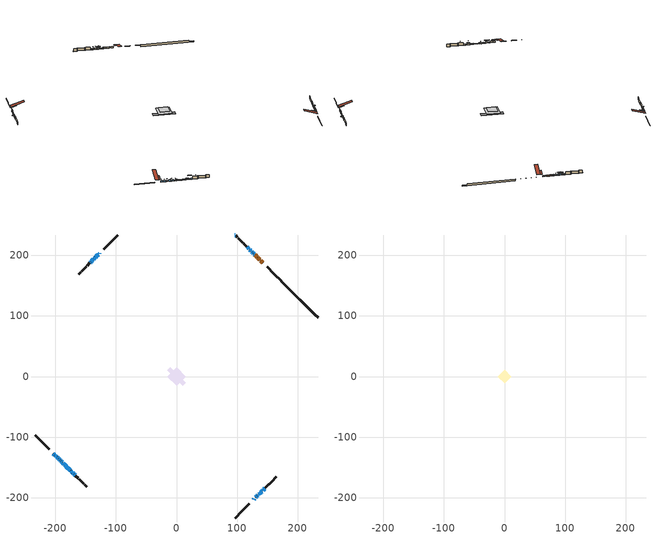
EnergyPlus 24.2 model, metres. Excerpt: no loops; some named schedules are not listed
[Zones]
conditioned space
 floor outside (Floor1 construction): -4.75,0 0,4.75 4.75,0 0,-4.75 z1.38
 floor adiabatic (AdiabaticFloorConstruction): -15.39,0 0,15.39 15.39,0 0,-15.39 z3.82
 floor foundation (Slab1 construction): -15.09,10.05 -10.05,15.09 15.09,-10.05 10.05,-15.09 z-1.52
 wall outside (RimJoist1 construction): 96.85,-233.82 108.06,-222.61 / -233.82,-96.85 -222.61,-108.06 / -96.85,233.82 -108.06,222.61 / 172.81,157.86 161.6,169.07 z1.38:1.68
 wall outside (RimJoist2 construction): 108.72,-221.95 120.04,-210.63 / -221.95,-108.72 -210.63,-120.04 / -108.72,221.95 -120.04,210.63 / 160.94,169.73 149.63,181.04 z1.38:1.68
 wall outside (AdiabaticWallConstruction 1): 142.32,188.35 139.15,191.52 / 138.5,192.18 138.02,192.65 / 137.36,193.31 134.12,196.55 / 133.46,197.21 132.07,198.6 / 131.42,199.25 130.65,200.02 / 129.99,200.68 129.61,201.06 z1.38:3.41
 wall outside (AdiabaticWallConstruction): -127.34,203.33 -128.03,202.64 / 128.95,201.72 127.85,202.82 / 127.2,203.47 126.21,204.46 / 127.34,-203.33 128.53,-202.14 / -128.68,201.99 -128.92,201.75 / 129.19,-201.48 129.53,-201.14 / 130.18,-200.49 130.53,-200.14 / -129.57,201.1 -129.92,200.75 / -132.95,197.72 -133.24,197.43 / -197.27,-133.4 -195.43,-135.24 / 96.85,233.82 96.37,233.82 / -192.4,-138.27 -191.16,-139.51 / -184.48,-146.19 -179.33,-151.34 / -171.32,-159.35 -169.96,-160.71 / 145.37,-185.3 145.82,-184.85 / -141.91,188.76 -142.37,188.3 z1.38:2.6; 125.56,205.11 124.69,205.98 / 120.39,210.28 119.87,210.81 / 135.12,-195.55 135.64,-195.03 z1.38:2.8; 124.04,206.63 123.5,207.17 z1.38:4.3; 122.84,207.83 121.04,209.63 z1.38:3.59; -130.57,200.1 -132.3,198.37 / -194.78,-135.89 -193.05,-137.62 z1.38:3.72; 131.18,-199.49 132.91,-197.76 / -203.33,-127.34 -201.6,-129.07 z1.38:3.26; 133.56,-197.11 134.46,-196.21 / -200.94,-129.73 -197.92,-132.75 z1.38:3.57; 119.21,211.46 116.51,214.16 z1.38:2.58; -133.89,196.78 -135.69,194.98 / 136.3,-194.37 138.1,-192.57 / -178.68,-152 -175.44,-155.23 z1.38:2.5; -136.35,194.33 -137.35,193.32 / 140.45,-190.22 141.46,-189.21 / -186.21,-144.46 -185.13,-145.54 z1.38:3.21; -138.01,192.66 -139.66,191.01 z1.38:2.96; 138.75,-191.92 139.79,-190.88 z1.38:2.85; 142.11,-188.56 143.12,-187.55 / -190.51,-140.16 -188.96,-141.71 z1.38:3.11; -188.31,-142.37 -186.87,-143.8 z1.38:2.55; -174.79,-155.88 -171.98,-158.69 / 143.78,-186.89 144.71,-185.96 / -140.32,190.35 -141.26,189.42 z1.38:3.16; -169.3,-161.37 -167.65,-163.02 z1.38:3.31
 wall outside (Wall1 construction): 146.48,-184.19 151.13,-179.54 / -166.99,-163.68 -162.34,-168.33 / -143.02,187.65 -147.68,182.99 / 115.86,214.81 111.2,219.47 z1.38:6.26
 wall outside (Wall2 construction): 151.79,-178.88 152.32,-178.35 / -161.68,-168.99 -161.15,-169.52 / -148.33,182.34 -148.86,181.81 / 110.54,220.13 110.02,220.66 z1.38:6.26
 wall outside (Wall3 construction): 152.98,-177.69 160.33,-170.34 / -160.5,-170.17 -153.15,-177.52 / -149.52,181.15 -156.87,173.8 / 109.36,221.31 102.01,228.66 z1.38:6.26
 wall outside (Wall4 construction): 160.98,-169.69 161.12,-169.55 / -152.49,-178.18 -152.36,-178.31 / -157.53,173.14 -157.66,173.01 / 101.35,229.32 101.22,229.45 z1.38:6.26
 wall outside (Wall5 construction): 161.78,-168.89 164.83,-165.84 / -151.7,-178.97 -148.65,-182.02 / -158.32,172.35 -161.37,169.3 / 100.56,230.11 97.51,233.16 z1.38:6.26
 wall foundation (FoundationWall1 construction): 173.47,157.2,-1.52 173.47,157.2,1.38 227.78,102.89,1.38 227.78,102.89,-0.24 233.82,96.85,-0.24 233.82,96.85,-1.52
 window (WindowConstruction 23): -127.34,203.33 -128.03,202.65 z1.38:2.6
 window (WindowConstruction 28): 128.95,201.72 127.85,202.82 z1.38:2.6
 window (WindowConstruction 29): 127.2,203.47 126.21,204.46 z1.38:2.6
 window (WindowConstruction 30): 127.34,-203.33 128.53,-202.14 z1.38:2.6
 window (WindowConstruction 24): -128.68,201.99 -128.92,201.75 z1.38:2.6
 window (WindowConstruction 31): 129.19,-201.48 129.53,-201.14 z1.38:2.6
 window (WindowConstruction 32): 130.18,-200.49 130.53,-200.15 z1.38:2.6
 window (WindowConstruction 33): -129.57,201.1 -129.92,200.75 z1.38:2.6
 window (WindowConstruction): 125.56,205.11 124.69,205.98 z1.38:2.8
 window (WindowConstruction 1): 124.04,206.63 123.5,207.17 z1.38:4.3
 window (WindowConstruction 2): 122.84,207.83 121.04,209.63 z1.38:3.59
 window (WindowConstruction 3): 120.39,210.28 119.87,210.8 z1.38:2.8
 window (WindowConstruction 4): -130.57,200.1 -132.3,198.37 z1.38:3.72
 window (WindowConstruction 25): -132.95,197.72 -133.24,197.44 z1.38:2.6
 window (WindowConstruction 5): 131.18,-199.49 132.91,-197.76 z1.38:3.26
 window (WindowConstruction 6): 133.56,-197.11 134.46,-196.21 z1.38:3.57
 window (WindowConstruction 7): 135.12,-195.55 135.64,-195.03 z1.38:2.8
 window (WindowConstruction 8): -203.33,-127.34 -201.6,-129.07 z1.38:3.26
 window (WindowConstruction 9): -200.94,-129.73 -197.92,-132.75 z1.38:3.57
 window (WindowConstruction 26): -197.27,-133.4 -195.43,-135.24 z1.38:2.6
 window (WindowConstruction 10): -194.78,-135.89 -193.05,-137.62 z1.38:3.72
 window (WindowConstruction 34): 96.85,233.82 96.37,233.82 z1.38:2.6
 window (WindowConstruction 35): -192.4,-138.27 -191.16,-139.51 z1.38:2.6
 window (WindowConstruction 11): 119.21,211.46 116.51,214.16 z1.38:2.57
 window (WindowConstruction 12): -133.89,196.78 -135.69,194.98 z1.38:2.5
 window (WindowConstruction 13): -136.35,194.32 -137.35,193.32 z1.38:3.21
 window (WindowConstruction 14): -138.01,192.66 -139.66,191.01 z1.38:2.96
 window (WindowConstruction 15): 136.3,-194.37 138.1,-192.57 z1.38:2.5
 window (WindowConstruction 16): 138.75,-191.92 139.79,-190.88 z1.38:2.85
 window (WindowConstruction 17): 140.45,-190.22 141.46,-189.21 z1.38:3.21
 window (WindowConstruction 18): 142.11,-188.56 143.12,-187.55 z1.38:3.11
 window (WindowConstruction 19): -190.51,-140.16 -188.96,-141.71 z1.38:3.11
 window (WindowConstruction 20): -188.3,-142.37 -186.87,-143.8 z1.38:2.55
 window (WindowConstruction 21): -186.21,-144.46 -185.13,-145.54 z1.38:3.21
 window (WindowConstruction 27): -184.48,-146.19 -179.33,-151.34 z1.38:2.6
 window (WindowConstruction 22): -178.68,-152 -175.44,-155.23 z1.38:2.5
 window (WindowConstruction 37): -174.79,-155.89 -171.98,-158.69 z1.38:3.16
 window (WindowConstruction 38): -171.32,-159.35 -169.96,-160.71 z1.38:2.6
 window (WindowConstruction 39): 143.78,-186.89 144.71,-185.96 z1.38:3.16
 window (WindowConstruction 40): 145.37,-185.3 145.82,-184.85 z1.38:2.6
 window (WindowConstruction 41): -140.32,190.35 -141.25,189.42 z1.38:3.16
 window (WindowConstruction 42): -141.91,188.76 -142.37,188.31 z1.38:2.6
 window (WindowConstruction 36): -169.3,-161.37 -167.65,-163.02 z1.38:3.31
 door (Door): 142.32,188.35 139.15,191.52 z1.38:3.41
 door (Door 4): 138.49,192.18 138.02,192.65 z1.38:3.41
 door (Door 5): 137.36,193.31 134.12,196.55 z1.38:3.41
 door (Door 1): 133.46,197.21 132.07,198.6 z1.38:3.41
 door (Door 2): 131.42,199.26 130.65,200.02 z1.38:3.41
 door (Door 3): 129.99,200.68 129.61,201.06 z1.38:3.41
 ceiling adiabatic (AdiabaticFloorConstruction): 0,-15.39 15.39,0 0,15.39 -15.39,0 z3.82
 roof outside (Roof3 construction): 126.69,-203.98,6.26 121.37,-198.67,8.76 119.97,-200.07,8.76 125.29,-205.38,6.26; -203.98,-126.69,6.26 -198.67,-121.37,8.76 -200.07,-119.97,8.76 -205.38,-125.29,6.26; -126.69,203.98,6.26 -121.37,198.67,8.76 -119.97,200.07,8.76 -125.29,205.38,6.26; 142.98,187.69,6.26 137.67,182.38,8.76 139.07,180.98,8.76 144.38,186.29,6.26
attic - vented
 floor to conditioned space (Floor2 construction Reversed): -10.85,0 0,10.85 10.85,0 0,-10.85 z6.26
 floor to conditioned space (Floor3 construction Reversed): -10.85,0 0,10.85 10.85,0 0,-10.85 z6.26
 roof outside (Roof1 construction): 124.63,-206.04,6.26 109.69,-191.1,13.3 105.75,-195.04,13.3 120.69,-209.98,6.26; -206.04,-124.63,6.26 -191.1,-109.69,13.3 -195.04,-105.75,13.3 -209.98,-120.69,6.26; -124.63,206.04,6.26 -109.69,191.1,13.3 -105.75,195.04,13.3 -120.69,209.98,6.26; 145.04,185.63,6.26 130.1,170.7,13.3 134.03,166.76,13.3 148.97,181.7,6.26
shading: 122.83,207.84 127.42,203.25 127.71,203.54 123.12,208.13 z5.44; 121.63,209.04 125.9,204.77 126.2,205.06 121.92,209.33 z6.94; 119.18,211.49 124.71,205.96 125,206.25 119.47,211.78 z6.23; 119.72,210.95 120.53,210.14 120.82,210.43 120.01,211.24 z3; -134.16,196.51 -128.71,201.96 -129,202.25 -134.45,196.8 z6.36; 134.77,-195.9 129.32,-201.35 129.61,-201.65 135.07,-196.19 z5.9; 136.33,-194.34 131.7,-198.97 131.99,-199.26 136.62,-194.63 z6.2; 137.51,-193.16 133.25,-197.42 133.55,-197.71 137.8,-193.45 z5.44; -199.73,-130.94 -205.19,-125.48 -205.48,-125.77 -200.03,-131.23 z5.9; -196.06,-134.61 -202.81,-127.86 -203.1,-128.15 -196.35,-134.9 z6.2; -191.19,-139.48 -196.64,-134.03 -196.94,-134.32 -191.48,-139.77 z6.36; 116.37,214.3 119.35,211.32 119.64,211.61 116.66,214.59 z2.78; -137.56,193.12 -132.03,198.64 -132.32,198.94 -137.85,193.41 z5.14; -137.49,193.18 -136.2,194.47 -136.49,194.76 -137.79,193.47 z3.41; -139.8,190.87 -137.87,192.8 -138.16,193.09 -140.1,191.16 z3.16; 139.96,-190.71 134.43,-196.24 134.72,-196.53 140.25,-191 z5.14; 139.94,-190.73 138.61,-192.06 138.9,-192.35 140.23,-191.03 z3.05; 141.6,-189.07 140.31,-190.36 140.6,-190.65 141.89,-189.36 z3.41; 143.26,-187.41 141.97,-188.7 142.26,-188.99 143.55,-187.7 z3.31; -187.1,-143.58 -192.37,-138.3 -192.66,-138.59 -187.39,-143.87 z5.75; -186.72,-143.95 -188.45,-142.22 -188.74,-142.51 -187.02,-144.24 z2.75; -184.99,-145.68 -186.35,-144.32 -186.64,-144.61 -185.28,-145.97 z3.41; -175.3,-155.37 -178.82,-151.85 -179.11,-152.14 -175.59,-155.66 z2.7; -171.77,-158.9 -175,-155.67 -177.15,-157.83 -173.93,-161.06 z3.46; 144.92,-185.75 143.57,-187.1 145.72,-189.26 147.08,-187.9 z3.46; -141.47,189.2 -140.11,190.56 -142.27,192.72 -143.62,191.36 z3.46; -163.9,-166.77 -173.06,-157.61 -173.35,-157.9 -164.19,-167.06 z8.62
[Building]
Building 1: Terrain=Suburbs
[Site:Location]
Toronto City Centre_ON: Latitude {deg}=43.63; Longitude {deg}=-79.39; Time Zone {hr}=-5; Elevation {m}=77; Keep Site Location Information=Yes
[Site:GroundTemperature:Shallow]
5.01852, 3.26908, 3.12898, 3.95918, 7.29196, 10.6092, 13.4851, 15.3069, 15.4617, 13.9799, 11.1774, 7.9619
[Site:WaterMainsTemperature]
Calculation Method=Schedule; Temperature Schedule=mains temperature schedule
[Material] Roughness=Rough; Thermal Absorptance=0.9
Name | Thickness {m} | Conductivity {W/m-K} | Density {kg/m3} | Specific Heat {J/kg-K} | Solar Absorptance | Visible Absorptance
asphalt or fiberglass shingles | 0.00635 | 0.162714 | 1121.4 | 1465.45 | 0.4 | 0.4
ceiling loosefill ins | 0.169333 | 0.0480833 | 16.02 | 1046.75 | 0.7 | 0.7
ceiling loosefill ins 1 | 0.254 | 0.0480833 | 16.02 | 1046.75 | 0.7 | 0.7
ceiling stud and cavity | 0.1397 | 0.191635 | 65.682 | 1177.47 | 0.7 | 0.7
ceiling stud and cavity 1 | 0.1397 | 0.291678 | 65.682 | 1177.47 | 0.7 | 0.7
concrete 4.0 in. | 0.1016 | 1.803125 | 2242.8 | 837.4 | 0.7 | 0.7
concrete 8.0 in. | 0.2032 | 1.803125 | 2242.8 | 837.4 | 0.7 | 0.7
door material | 0.04445 | 0.0639163 | 512.64 | 1214.23 | 0.7 | 0.7
door material 1 | 0.04445 | 0.188738 | 512.64 | 1214.23 | 0.7 | 0.7
door material 2 | 0.04445 | 0.053851 | 512.64 | 1214.23 | 0.7 | 0.7
exterior vertical ins | 0.0451399 | 0.029427 | 32.04 | 1214.23 | 0.7 | 0.7
floor covering | 0.0127 | 0.0433444 | 54.468 | 1339.84 | 0.6 | 0.6
floor rigid ins; roof rigid ins | 0.103632 | 0.029427 | 32.04 | 1214.23 | 0.7 | 0.7
floor rigid ins 1; wall rigid ins 1 | 0.512978 | 0.029427 | 32.04 | 1214.23 | 0.7 | 0.7
floor stud and cavity | 0.1397 | 0.164875 | 92.3553 | 1139.71 | 0.7 | 0.7
floor stud and cavity 1 | 0.1397 | 1.75129 | 37.0049 | 1207.88 | 0.7 | 0.7
furniture material conditioned space 1 | 0.1524 | 0.115458 | 640.8 | 1214.23 | 0.6 | 0.6
gypsum board | 0.0127 | 0.160291 | 801 | 837.4 | 0.6 | 0.6
gypsum board 1 | 0.0127 | 0.160291 | 801 | 837.4 | 0.7 | 0.7
osb sheathing 0.5 in. | 0.0127 | 0.115458 | 512.64 | 1214.23 | 0.7 | 0.7
osb sheathing 0.75 in. | 0.01905 | 0.115458 | 512.64 | 1214.23 | 0.7 | 0.7
osb sheathing 2.0 in. | 0.0508 | 0.115458 | 512.64 | 1214.23 | 0.7 | 0.7
rim joist rigid ins; wall rigid ins | 0.051816 | 0.029427 | 32.04 | 1214.23 | 0.7 | 0.7
rim joist stud and cavity | 0.0508 | 0.0404867 | 125.044 | 1163.47 | 0.6 | 0.6
rim joist stud and cavity 1 | 0.0508 | 0.0389034 | 125.044 | 1163.47 | 0.6 | 0.6
roof stud and cavity | 0.2032 | 0.183529 | 78.34581 | 1123.46 | 0.7 | 0.7
wall stud and cavity | 0.1397 | 0.141424 | 139.0536 | 1170.24 | 0.7 | 0.7
wall stud and cavity 1 | 0.1397 | 0.369029 | 139.0536 | 1170.24 | 0.7 | 0.7
wall stud and cavity 2 | 0.1397 | 0.142185 | 139.0536 | 1170.24 | 0.7 | 0.7
wall stud and cavity 3 | 0.1397 | 0.294946 | 139.0536 | 1170.24 | 0.7 | 0.7
wall stud and cavity 4 | 0.1397 | 0.21934 | 139.0536 | 1170.24 | 0.7 | 0.7
wall stud and cavity 5 | 0.0889 | 0.380278 | 52.3479 | 1209.89 | 0.7 | 0.7
wall stud and cavity 6 | 0.0889 | 0.391764 | 83.0341 | 1211.67 | 0.7 | 0.7
wood siding | 0.0254 | 0.102417 | 544.68 | 1172.36 | 0.4 | 0.4
wood siding 1; wood siding 2; wood siding 3 | 0.0254 | 0.102417 | 544.68 | 1172.36 | 0.7 | 0.7
[WindowMaterial:SimpleGlazingSystem]
Name | U-Factor {W/m2-K} | Solar Heat Gain Coefficient
WindowMaterial | 1.93733 | 0.56
WindowMaterial 1 | 1.95437 | 0.61
WindowMaterial 10 | 1.890774 | 0.6
WindowMaterial 11 | 2.0367 | 0.61
WindowMaterial 12 | 1.92087 | 0.57
WindowMaterial 13 | 1.913486 | 0.58
WindowMaterial 14 | 1.88737 | 0.6
WindowMaterial 15 | 1.92144 | 0.57
WindowMaterial 16 | 1.97538 | 0.52
WindowMaterial 17 | 1.936198 | 0.62
WindowMaterial 18 | 1.99355 | 0.58
WindowMaterial 19 | 2.29959 | 0.41
WindowMaterial 2 | 1.910647 | 0.58
WindowMaterial 20 | 2.1196 | 0.51
WindowMaterial 21 | 2.254166 | 0.44
WindowMaterial 22 | 1.975944 | 0.6
WindowMaterial 23 | 2.20477 | 0.58
WindowMaterial 24 | 2.07872 | 0.62
WindowMaterial 25 | 2.17695 | 0.59
WindowMaterial 26 | 2.37568 | 0.53
WindowMaterial 27 | 2.97584 | 0.61
WindowMaterial 28 | 2.00263 | 0.58
WindowMaterial 29 | 1.87771 | 0.61
WindowMaterial 3 | 1.990139 | 0.5
WindowMaterial 30 | 2.09348 | 0.53
WindowMaterial 4 | 1.865223 | 0.62
WindowMaterial 5 | 1.96061 | 0.6
WindowMaterial 6 | 1.896452 | 0.64
WindowMaterial 7 | 1.94642 | 0.55
WindowMaterial 8 | 1.9521 | 0.54
WindowMaterial 9 | 1.91008 | 0.58
[Construction]
AdiabaticFloorConstruction: floor stud and cavity 1, floor rigid ins 1, osb sheathing 0.75 in., floor covering
AdiabaticWallConstruction: wood siding 2, wall rigid ins 1, wall stud and cavity 5, gypsum board
AdiabaticWallConstruction 1: wood siding 3, wall rigid ins 1, wall stud and cavity 5, gypsum board
Door; Door 4; Door 5: door material
Door 1: door material 1
Door 2; Door 3: door material 2
Floor1 construction: floor stud and cavity, floor rigid ins, osb sheathing 0.75 in., floor covering
Floor2 construction Reversed: gypsum board, ceiling stud and cavity, ceiling loosefill ins
Floor3 construction Reversed: gypsum board, ceiling stud and cavity 1, ceiling loosefill ins 1
FoundationWall1 construction: concrete 8.0 in., gypsum board 1
furniture construction conditioned space 1: furniture material conditioned space 1
PartitionWallConstruction: gypsum board, wall stud and cavity 6, gypsum board
RimJoist1 construction: wood siding 1, rim joist rigid ins, osb sheathing 2.0 in., rim joist stud and cavity
RimJoist2 construction: wood siding 1, rim joist rigid ins, osb sheathing 2.0 in., rim joist stud and cavity 1
Roof1 construction: asphalt or fiberglass shingles
Roof3 construction: asphalt or fiberglass shingles, roof rigid ins, osb sheathing 0.75 in., roof stud and cavity, gypsum board
Slab1 construction: concrete 4.0 in.
Wall1 construction: wood siding, wall rigid ins, osb sheathing 0.5 in., wall stud and cavity, gypsum board
Wall2 construction: wood siding, wall rigid ins, osb sheathing 0.5 in., wall stud and cavity 1, gypsum board
Wall3 construction: wood siding, wall rigid ins, osb sheathing 0.5 in., wall stud and cavity 2, gypsum board
Wall4 construction: wood siding, wall rigid ins, osb sheathing 0.5 in., wall stud and cavity 3, gypsum board
Wall5 construction: wood siding, wall rigid ins, osb sheathing 0.5 in., wall stud and cavity 4, gypsum board
WindowConstruction: WindowMaterial
WindowConstruction 1: WindowMaterial 1
WindowConstruction 10; WindowConstruction 4: WindowMaterial 4
WindowConstruction 11: WindowMaterial 7
WindowConstruction 12: WindowMaterial 8
WindowConstruction 13; WindowConstruction 17: WindowMaterial 9
WindowConstruction 14: WindowMaterial 10
WindowConstruction 15: WindowMaterial 11
WindowConstruction 16: WindowMaterial 12
WindowConstruction 18: WindowMaterial 13
WindowConstruction 19: WindowMaterial 14
WindowConstruction 2; WindowConstruction 6: WindowMaterial 2
WindowConstruction 20: WindowMaterial 15
WindowConstruction 21: WindowMaterial 16
WindowConstruction 22: WindowMaterial 17
WindowConstruction 23; WindowConstruction 37; WindowConstruction 39; WindowConstruction 41: WindowMaterial 18
WindowConstruction 24: WindowMaterial 19
WindowConstruction 25: WindowMaterial 20
WindowConstruction 26: WindowMaterial 21
WindowConstruction 27: WindowMaterial 22
WindowConstruction 28: WindowMaterial 23
WindowConstruction 29: WindowMaterial 24
WindowConstruction 3; WindowConstruction 7: WindowMaterial 3
WindowConstruction 30: WindowMaterial 25
WindowConstruction 31: WindowMaterial 26
WindowConstruction 32; WindowConstruction 33; WindowConstruction 34: WindowMaterial 27
WindowConstruction 35: WindowMaterial 28
WindowConstruction 36: WindowMaterial 29
WindowConstruction 38; WindowConstruction 40; WindowConstruction 42: WindowMaterial 30
WindowConstruction 5; WindowConstruction 8: WindowMaterial 5
WindowConstruction 9: WindowMaterial 6
[Zone] Multiplier=1; Part of Total Floor Area=Yes
Name | Volume {m3}
attic - vented | 537.815
conditioned space | 2201
[Space]
Name | Zone | Volume {m3}
attic - vented 1 | attic - vented | 537.815
conditioned space 1 | conditioned space | 2201
[ZoneInfiltration:EffectiveLeakageArea]
infil attic - vented 1: Zone or Space=attic - vented 1; Schedule=Always On Discrete; Effective Air Leakage Area {cm2}=19808.8; Stack Coefficient=0.000489694; Wind Coefficient=1.49514e-05
[ZoneMixing]
whole house fan mix: Zone or Space=attic - vented; Schedule=Always On Continuous; Design Flow Rate Calculation Method=Flow/Zone; Design Flow Rate {m3/s}=0; Source Zone or Space=conditioned space
[SurfaceProperty:ExposedFoundationPerimeter]
Slab1: Exposed Perimeter Calculation Method=TotalExposedPerimeter; Total Exposed Perimeter {m}=85.345
[InternalMass] Zone or ZoneList=conditioned space; Space or SpaceList=conditioned space 1
Name | Construction | Surface Area {m2}
furniture mass conditioned space 1 | furniture construction conditioned space 1 | 308.728
partition wall mass | PartitionWallConstruction | 771.82
[Lights]
interior lighting: Zone or ZoneList or Space or SpaceList=conditioned space 1; Schedule=interior lighting schedule; Design Level Calculation Method=LightingLevel; Lighting Level {W}=343.2; Return Air Fraction=0; Fraction Radiant=0.6; Fraction Visible=0.2; Fraction Replaceable=1
[People]
occupants: Zone or ZoneList or Space or SpaceList=conditioned space 1; Number of People Schedule=occupants schedule; Number of People Calculation Method=People; Number of People=3; Fraction Radiant=0.314171; Sensible Heat Fraction=0.56303; Activity Level Schedule=occupants activity schedule; Carbon Dioxide Generation Rate {m3/s-W}=0; Enable ASHRAE 55 Comfort Warnings=No; Mean Radiant Temperature Calculation Type=EnclosureAveraged
[ElectricEquipment] Zone or ZoneList or Space or SpaceList=conditioned space 1; Design Level Calculation Method=EquipmentLevel
Name | Schedule | Design Level {W} | Fraction Latent | Fraction Radiant | Fraction Lost
clothes dryer | clothes dryer schedule | 140.772 | 0.015 | 0.081 | 0.85
clothes washer | clothes washer schedule | 32.1985 | 0.03 | 0.162 | 0.7
cooking range | cooking range schedule | 215.147 | 0.08 | 0.432 | 0.2
dishwasher | dishwasher schedule | 66.8632 | 0.3 | 0.18 | 0.4
fridge | fridge schedule | 72.9452 | 0 | 0.6 | 0
mech vent house fan | mech vent house fan schedule | 38.5167 | 0 | 0 | 0.5
mech vent house fan cfis | mech vent house fan cfis schedule | 0 | 0 | 0 | 0
mech vent range fan 0 | mech vent range fan 0 schedule | 57 | 0 | 0 | 1
misc plug loads | misc plug loads schedule | 494.7 | 0.045 | 0.513 | 0.1
whole house fan | Always On Discrete | 0 | 0 | 0 | 1
[OtherEquipment] Zone or ZoneList or Space or SpaceList=conditioned space 1; Design Level Calculation Method=EquipmentLevel
Name | Fuel Type | Schedule | Design Level {W} | Fraction Latent | Fraction Radiant | Fraction Lost
clothes dryer 1 | Electricity | clothes dryer schedule | 0 | 0.015 | 0.081 | 0.85
cooking range 1 | Electricity | cooking range schedule | 0 | 0.08 | 0.432 | 0.2
general water use latent | None | general water use schedule | 62.594 | 1 | 0 | 0
general water use sensible | None | general water use schedule | -61.6891 | 0 | 0.6 | 0
mech vent house fan latent load | None | Always On Discrete | 0 | 1 | 0 | 0
mech vent house fan sensible load | None | Always On Discrete | 0 | 0 | 0 | 0
water heater energy adjustment1; water heater energy adjustment2 | NaturalGas | Always On Discrete | 0.01 | 0 | 0 | 1
[ZoneInfiltration:DesignFlowRate] Zone or ZoneList or Space or SpaceList=conditioned space 1; Schedule=Always On Discrete; Design Flow Rate Calculation Method=Flow/Zone; Design Flow Rate {m3/s}=0
infil flow; natural vent flow; whole house fan flow
[Foundation:Kiva]
Foundation Kiva 1: Initial Indoor Air Temperature {C}=18; Wall Height Above Grade {m}=1.379982; Wall Depth Below Slab {m}=0.2032; Custom Block Material Name 1=exterior vertical ins; Custom Block Depth 1 {m}=2.89999; Custom Block X Position 1 {m}=0.2159; Custom Block Z Position 1 {m}=0
[Foundation:Kiva:Settings]
Soil Conductivity {W/m-K}=0.849921; Soil Density {kg/m3}=1842.3; Soil Specific Heat {J/kg-K}=418.7; Ground Solar Absorptivity=0.9; Ground Thermal Absorptivity=0.9; Ground Surface Roughness {m}=0.03; Far-Field Width {m}=40; Deep-Ground Boundary Condition=ZeroFlux; Deep-Ground Depth {m}=40; Minimum Cell Dimension {m}=0.2; Maximum Cell Growth Coefficient=3; Simulation Timestep=Timestep
[Exterior:Lights]
exterior lighting: Schedule=exterior lighting schedule; Design Level {W}=75.6
[Schedule:Constant]
Name | Hourly Value
Always On Continuous; mech vent house fan schedule; mech vent house fan cfis schedule; Always On Discrete | 1
occupants activity schedule | 117.228
fridge schedule | 0
[Schedule:Week:Daily]
interior lighting schedule Week Rule - Jan1-Jan27: interior lighting schedule day, interior lighting schedule day, interior lighting schedule day, interior lighting schedule day, interior lighting schedule day, interior lighting schedule day, interior lighting schedule day, interior lighting schedule default day, interior lighting schedule default day, interior lighting schedule default day, interior lighting schedule default day, interior lighting schedule default day
interior lighting schedule Week Rule - Jan28-Feb3: interior lighting schedule day, interior lighting schedule day, interior lighting schedule day, interior lighting schedule day, interior lighting schedule day 1, interior lighting schedule day 1, interior lighting schedule day 1, interior lighting schedule default day, interior lighting schedule default day, interior lighting schedule default day, interior lighting schedule default day, interior lighting schedule default day
interior lighting schedule Week Rule - Feb4-Feb24: interior lighting schedule day 1, interior lighting schedule day 1, interior lighting schedule day 1, interior lighting schedule day 1, interior lighting schedule day 1, interior lighting schedule day 1, interior lighting schedule day 1, interior lighting schedule default day, interior lighting schedule default day, interior lighting schedule default day, interior lighting schedule default day, interior lighting schedule default day
interior lighting schedule Week Rule - Feb25-Mar3: interior lighting schedule day 1, interior lighting schedule day 1, interior lighting schedule day 1, interior lighting schedule day 1, interior lighting schedule day 2, interior lighting schedule day 2, interior lighting schedule day 2, interior lighting schedule default day, interior lighting schedule default day, interior lighting schedule default day, interior lighting schedule default day, interior lighting schedule default day
interior lighting schedule Week Rule - Mar4-Mar31: interior lighting schedule day 2, interior lighting schedule day 2, interior lighting schedule day 2, interior lighting schedule day 2, interior lighting schedule day 2, interior lighting schedule day 2, interior lighting schedule day 2, interior lighting schedule default day, interior lighting schedule default day, interior lighting schedule default day, interior lighting schedule default day, interior lighting schedule default day
interior lighting schedule Week Rule - Apr1-Apr28: interior lighting schedule day 3, interior lighting schedule day 3, interior lighting schedule day 3, interior lighting schedule day 3, interior lighting schedule day 3, interior lighting schedule day 3, interior lighting schedule day 3, interior lighting schedule default day, interior lighting schedule default day, interior lighting schedule default day, interior lighting schedule default day, interior lighting schedule default day
interior lighting schedule Week Rule - Apr29-May5: interior lighting schedule day 3, interior lighting schedule day 3, interior lighting schedule day 4, interior lighting schedule day 4, interior lighting schedule day 4, interior lighting schedule day 4, interior lighting schedule day 4, interior lighting schedule default day, interior lighting schedule default day, interior lighting schedule default day, interior lighting schedule default day, interior lighting schedule default day
interior lighting schedule Week Rule - May6-May26: interior lighting schedule day 4, interior lighting schedule day 4, interior lighting schedule day 4, interior lighting schedule day 4, interior lighting schedule day 4, interior lighting schedule day 4, interior lighting schedule day 4, interior lighting schedule default day, interior lighting schedule default day, interior lighting schedule default day, interior lighting schedule default day, interior lighting schedule default day
interior lighting schedule Week Rule - May27-Jun2: interior lighting schedule day 4, interior lighting schedule day 4, interior lighting schedule day 4, interior lighting schedule day 4, interior lighting schedule day 4, interior lighting schedule day 5, interior lighting schedule day 5, interior lighting schedule default day, interior lighting schedule default day, interior lighting schedule default day, interior lighting schedule default day, interior lighting schedule default day
interior lighting schedule Week Rule - Jun3-Jun30: interior lighting schedule day 5, interior lighting schedule day 5, interior lighting schedule day 5, interior lighting schedule day 5, interior lighting schedule day 5, interior lighting schedule day 5, interior lighting schedule day 5, interior lighting schedule default day, interior lighting schedule default day, interior lighting schedule default day, interior lighting schedule default day, interior lighting schedule default day
interior lighting schedule Week Rule - Jul1-Jul28: interior lighting schedule day 6, interior lighting schedule day 6, interior lighting schedule day 6, interior lighting schedule day 6, interior lighting schedule day 6, interior lighting schedule day 6, interior lighting schedule day 6, interior lighting schedule default day, interior lighting schedule default day, interior lighting schedule default day, interior lighting schedule default day, interior lighting schedule default day
interior lighting schedule Week Rule - Jul29-Aug4: interior lighting schedule day 6, interior lighting schedule day 6, interior lighting schedule day 6, interior lighting schedule day 7, interior lighting schedule day 7, interior lighting schedule day 7, interior lighting schedule day 7, interior lighting schedule default day, interior lighting schedule default day, interior lighting schedule default day, interior lighting schedule default day, interior lighting schedule default day
interior lighting schedule Week Rule - Aug5-Aug25: interior lighting schedule day 7, interior lighting schedule day 7, interior lighting schedule day 7, interior lighting schedule day 7, interior lighting schedule day 7, interior lighting schedule day 7, interior lighting schedule day 7, interior lighting schedule default day, interior lighting schedule default day, interior lighting schedule default day, interior lighting schedule default day, interior lighting schedule default day
interior lighting schedule Week Rule - Aug26-Sep1: interior lighting schedule day 7, interior lighting schedule day 7, interior lighting schedule day 7, interior lighting schedule day 7, interior lighting schedule day 7, interior lighting schedule day 7, interior lighting schedule day 8, interior lighting schedule default day, interior lighting schedule default day, interior lighting schedule default day, interior lighting schedule default day, interior lighting schedule default day
interior lighting schedule Week Rule - Sep2-Sep29: interior lighting schedule day 8, interior lighting schedule day 8, interior lighting schedule day 8, interior lighting schedule day 8, interior lighting schedule day 8, interior lighting schedule day 8, interior lighting schedule day 8, interior lighting schedule default day, interior lighting schedule default day, interior lighting schedule default day, interior lighting schedule default day, interior lighting schedule default day
interior lighting schedule Week Rule - Sep30-Oct6: interior lighting schedule day 8, interior lighting schedule day 9, interior lighting schedule day 9, interior lighting schedule day 9, interior lighting schedule day 9, interior lighting schedule day 9, interior lighting schedule day 9, interior lighting schedule default day, interior lighting schedule default day, interior lighting schedule default day, interior lighting schedule default day, interior lighting schedule default day
interior lighting schedule Week Rule - Oct7-Oct27: interior lighting schedule day 9, interior lighting schedule day 9, interior lighting schedule day 9, interior lighting schedule day 9, interior lighting schedule day 9, interior lighting schedule day 9, interior lighting schedule day 9, interior lighting schedule default day, interior lighting schedule default day, interior lighting schedule default day, interior lighting schedule default day, interior lighting schedule default day
interior lighting schedule Week Rule - Oct28-Nov3: interior lighting schedule day 9, interior lighting schedule day 9, interior lighting schedule day 9, interior lighting schedule day 9, interior lighting schedule day 10, interior lighting schedule day 10, interior lighting schedule day 10, interior lighting schedule default day, interior lighting schedule default day, interior lighting schedule default day, interior lighting schedule default day, interior lighting schedule default day
interior lighting schedule Week Rule - Nov4-Nov24: interior lighting schedule day 10, interior lighting schedule day 10, interior lighting schedule day 10, interior lighting schedule day 10, interior lighting schedule day 10, interior lighting schedule day 10, interior lighting schedule day 10, interior lighting schedule default day, interior lighting schedule default day, interior lighting schedule default day, interior lighting schedule default day, interior lighting schedule default day
[Schedule:Year]
interior lighting schedule: interior lighting schedule Week Rule - Jan1-Jan27, 1, 1, 1, 27, interior lighting schedule Week Rule - Jan28-Feb3, 1, 28, 2, 3, interior lighting schedule Week Rule - Feb4-Feb24, 2, 4, 2, 24, interior lighting schedule Week Rule - Feb25-Mar3, 2, 25, 3, 3, interior lighting schedule Week Rule - Mar4-Mar31, 3, 4, 3, 31, interior lighting schedule Week Rule - Apr1-Apr28, 4, 1, 4, 28, interior lighting schedule Week Rule - Apr29-May5, 4, 29, 5, 5, interior lighting schedule Week Rule - May6-May26, 5, 6, 5, 26, interior lighting schedule Week Rule - May27-Jun2, 5, 27, 6, 2, interior lighting schedule Week Rule - Jun3-Jun30, 6, 3, 6, 30, interior lighting schedule Week Rule - Jul1-Jul28, 7, 1, 7, 28, interior lighting schedule Week Rule - Jul29-Aug4, 7, 29, 8, 4, interior lighting schedule Week Rule - Aug5-Aug25, 8, 5, 8, 25, interior lighting schedule Week Rule - Aug26-Sep1, 8, 26, 9, 1, interior lighting schedule Week Rule - Sep2-Sep29, 9, 2, 9, 29, interior lighting schedule Week Rule - Sep30-Oct6, 9, 30, 10, 6, interior lighting schedule Week Rule - Oct7-Oct27, 10, 7, 10, 27, interior lighting schedule Week Rule - Oct28-Nov3, 10, 28, 11, 3, interior lighting schedule Week Rule - Nov4-Nov24, 11, 4, 11, 24, interior lighting schedule Week Rule - Nov25-Dec1, 11, 25, 12, 1, interior lighting schedule Week Rule - Dec2-Dec31, 12, 2, 12, 31
occupants schedule: occupants schedule Week Rule - Jan1-Dec31, 1, 1, 12, 31
clothes dryer schedule: clothes dryer schedule Week Rule - Jan1-Dec31, 1, 1, 12, 31
clothes washer schedule: clothes washer schedule Week Rule - Jan1-Dec31, 1, 1, 12, 31
cooking range schedule: cooking range schedule Week Rule - Jan1-Dec31, 1, 1, 12, 31
dishwasher schedule: dishwasher schedule Week Rule - Jan1-Dec31, 1, 1, 12, 31
mech vent range fan 0 schedule: mech vent range fan 0 schedule Week Rule - Jan1-Dec31, 1, 1, 12, 31
misc plug loads schedule: misc plug loads schedule Week Rule - Jan1-Dec31, 1, 1, 12, 31
general water use schedule: general water use schedule Week Rule - Jan1-Dec31, 1, 1, 12, 31
exterior lighting schedule: exterior lighting schedule Week Rule - Jan1-Jan27, 1, 1, 1, 27, exterior lighting schedule Week Rule - Jan28-Feb3, 1, 28, 2, 3, exterior lighting schedule Week Rule - Feb4-Feb24, 2, 4, 2, 24, exterior lighting schedule Week Rule - Feb25-Mar3, 2, 25, 3, 3, exterior lighting schedule Week Rule - Mar4-Mar31, 3, 4, 3, 31, exterior lighting schedule Week Rule - Apr1-Apr28, 4, 1, 4, 28, exterior lighting schedule Week Rule - Apr29-May5, 4, 29, 5, 5, exterior lighting schedule Week Rule - May6-May26, 5, 6, 5, 26, exterior lighting schedule Week Rule - May27-Jun2, 5, 27, 6, 2, exterior lighting schedule Week Rule - Jun3-Jun30, 6, 3, 6, 30, exterior lighting schedule Week Rule - Jul1-Jul28, 7, 1, 7, 28, exterior lighting schedule Week Rule - Jul29-Aug4, 7, 29, 8, 4, exterior lighting schedule Week Rule - Aug5-Aug25, 8, 5, 8, 25, exterior lighting schedule Week Rule - Aug26-Sep1, 8, 26, 9, 1, exterior lighting schedule Week Rule - Sep2-Sep29, 9, 2, 9, 29, exterior lighting schedule Week Rule - Sep30-Oct6, 9, 30, 10, 6, exterior lighting schedule Week Rule - Oct7-Oct27, 10, 7, 10, 27, exterior lighting schedule Week Rule - Oct28-Nov3, 10, 28, 11, 3, exterior lighting schedule Week Rule - Nov4-Nov24, 11, 4, 11, 24, exterior lighting schedule Week Rule - Nov25-Dec1, 11, 25, 12, 1, exterior lighting schedule Week Rule - Dec2-Dec31, 12, 2, 12, 31
[Schedule:Compact]
mains temperature schedule: Through: 01/01, For: AllDays, Until: 24:00, 8.80333, Through: 01/02, For: AllDays, Until: 24:00, 8.74333, Through: 01/03, For: AllDays, Until: 24:00, 8.68389, Through: 01/04, For: AllDays, Until: 24:00, 8.62611, Through: 01/05, For: AllDays, Until: 24:00, 8.56944, Through: 01/06, For: AllDays, Until: 24:00, 8.51389, Through: 01/07, For: AllDays, Until: 24:00, 8.45944, Through: 01/08, For: AllDays, Until: 24:00, 8.40611, Through: 01/09, For: AllDays, Until: 24:00, 8.35389, Through: 01/10, For: AllDays, Until: 24:00, 8.30278, Through: 01/11, For: AllDays, Until: 24:00, 8.25333, Through: 01/12, For: AllDays, Until: 24:00, 8.205, Through: 01/13, For: AllDays, Until: 24:00, 8.15778, Through: 01/14, For: AllDays, Until: 24:00, 8.11222, Through: 01/15, For: AllDays, Until: 24:00, 8.06778, Through: 01/16, For: AllDays, Until: 24:00, 8.02444, Through: 01/17, For: AllDays, Until: 24:00, 7.98222, Through: 01/18, For: AllDays, Until: 24:00, 7.94167, Through: 01/19, For: AllDays, Until: 24:00, 7.90222, Through: 01/20, For: AllDays, Until: 24:00, 7.86444, Through: 01/21, For: AllDays, Until: 24:00, 7.82778, Through: 01/22, For: AllDays, Until: 24:00, 7.79278, Through: 01/23, For: AllDays, Until: 24:00, 7.75889, Through: 01/24, For: AllDays, Until: 24:00, 7.72667, Through: 01/25, For: AllDays, Until: 24:00, 7.69556, Through: 01/26, For: AllDays, Until: 24:00, 7.66611, Through: 01/27, For: AllDays, Until: 24:00, 7.63778, Through: 01/28, For: AllDays, Until: 24:00, 7.61111, Through: 01/29, For: AllDays, Until: 24:00, 7.58556, Through: 01/30, For: AllDays, Until: 24:00, 7.56167, Through: 01/31, For: AllDays, Until: 24:00, 7.53944, Through: 02/01, For: AllDays, Until: 24:00, 7.51833, Through: 02/02, For: AllDays, Until: 24:00, 7.49889, Through: 02/03, For: AllDays, Until: 24:00, 7.48111, Through: 02/04, For: AllDays, Until: 24:00, 7.46444, Through: 02/05, For: AllDays, Until: 24:00, 7.44944, Through: 02/06, For: AllDays, Until: 24:00, 7.43556, Through: 02/07, For: AllDays, Until: 24:00, 7.42333, Through: 02/08, For: AllDays, Until: 24:00, 7.41278, Through: 02/09, For: AllDays, Until: 24:00, 7.40389, Through: 02/10, For: AllDays, Until: 24:00, 7.39611, Through: 02/11, For: AllDays, Until: 24:00, 7.39, Through: 02/12, For: AllDays, Until: 24:00, 7.38556, Through: 02/13, For: AllDays, Until: 24:00, 7.38222, Through: 02/14, For: AllDays, Until: 24:00, 7.38056, Through: 02/15, For: AllDays, Until: 24:00, 7.38056, Through: 02/16, For: AllDays, Until: 24:00, 7.38222, Through: 02/17, For: AllDays, Until: 24:00, 7.385, Through: 02/18, For: AllDays, Until: 24:00, 7.38944, Through: 02/19, For: AllDays, Until: 24:00, 7.395, Through: 02/20, For: AllDays, Until: 24:00, 7.40278, Through: 02/21, For: AllDays, Until: 24:00, 7.41167, Through: 02/22, For: AllDays, Until: 24:00, 7.42222, Through: 02/23, For: AllDays, Until: 24:00, 7.43389, Through: 02/24, For: AllDays, Until: 24:00, 7.44722, Through: 02/25, For: AllDays, Until: 24:00, 7.46222, Through: 02/26, For: AllDays, Until: 24:00, 7.47833, Through: 02/27, For: AllDays, Until: 24:00, 7.49611, Through: 02/28, For: AllDays, Until: 24:00, 7.51556, Through: 03/01, For: AllDays, Until: 24:00, 7.53667, Through: 03/02, For: AllDays, Until: 24:00, 7.55889, Through: 03/03, For: AllDays, Until: 24:00, 7.58222, Through: 03/04, For: AllDays, Until: 24:00, 7.60722, Through: 03/05, For: AllDays, Until: 24:00, 7.63389, Through: 03/06, For: AllDays, Until: 24:00, 7.66222, Through: 03/07, For: AllDays, Until: 24:00, 7.69111, Through: 03/08, For: AllDays, Until: 24:00, 7.72222, Through: 03/09, For: AllDays, Until: 24:00, 7.75444, Through: 03/10, For: AllDays, Until: 24:00, 7.78778, Through: 03/11, For: AllDays, Until: 24:00, 7.82278, Through: 03/12, For: AllDays, Until: 24:00, 7.85944, Through: 03/13, For: AllDays, Until: 24:00, 7.89722, Through: 03/14, For: AllDays, Until: 24:00, 7.93611, Through: 03/15, For: AllDays, Until: 24:00, 7.97667, Through: 03/16, For: AllDays, Until: 24:00, 8.01833, Through: 03/17, For: AllDays, Until: 24:00, 8.06167, Through: 03/18, For: AllDays, Until: 24:00, 8.10611, Through: 03/19, For: AllDays, Until: 24:00, 8.15167, Through: 03/20, For: AllDays, Until: 24:00, 8.19833, Through: 03/21, For: AllDays, Until: 24:00, 8.24667, Through: 03/22, For: AllDays, Until: 24:00, 8.29611, Through: 03/23, For: AllDays, Until: 24:00, 8.34667, Through: 03/24, For: AllDays, Until: 24:00, 8.39889, Through: 03/25, For: AllDays, Until: 24:00, 8.45167, Through: 03/26, For: AllDays, Until: 24:00, 8.50611, Through: 03/27, For: AllDays, Until: 24:00, 8.56167, Through: 03/28, For: AllDays, Until: 24:00, 8.61833, Through: 03/29, For: AllDays, Until: 24:00, 8.67611, Through: 03/30, For: AllDays, Until: 24:00, 8.735, Through: 03/31, For: AllDays, Until: 24:00, 8.795, Through: 04/01, For: AllDays, Until: 24:00, 8.85611, Through: 04/02, For: AllDays, Until: 24:00, 8.91833, Through: 04/03, For: AllDays, Until: 24:00, 8.98167, Through: 04/04, For: AllDays, Until: 24:00, 9.04556, Through: 04/05, For: AllDays, Until: 24:00, 9.11111, Through: 04/06, For: AllDays, Until: 24:00, 9.17722, Through: 04/07, For: AllDays, Until: 24:00, 9.24444, Through: 04/08, For: AllDays, Until: 24:00, 9.31222, Through: 04/09, For: AllDays, Until: 24:00, 9.38167, Through: 04/10, For: AllDays, Until: 24:00, 9.45167, Through: 04/11, For: AllDays, Until: 24:00, 9.52222, Through: 04/12, For: AllDays, Until: 24:00, 9.59444, Through: 04/13, For: AllDays, Until: 24:00, 9.66667, Through: 04/14, For: AllDays, Until: 24:00, 9.74, Through: 04/15, For: AllDays, Until: 24:00, 9.81444, Through: 04/16, For: AllDays, Until: 24:00, 9.88944, Through: 04/17, For: AllDays, Until: 24:00, 9.96556, Through: 04/18, For: AllDays, Until: 24:00, 10.0417, Through: 04/19, For: AllDays, Until: 24:00, 10.1189, Through: 04/20, For: AllDays, Until: 24:00, 10.1972, Through: 04/21, For: AllDays, Until: 24:00, 10.2756, Through: 04/22, For: AllDays, Until: 24:00, 10.355, Through: 04/23, For: AllDays, Until: 24:00, 10.435, Through: 04/24, For: AllDays, Until: 24:00, 10.515, Through: 04/25, For: AllDays, Until: 24:00, 10.5961, Through: 04/26, For: AllDays, Until: 24:00, 10.6778, Through: 04/27, For: AllDays, Until: 24:00, 10.76, Through: 04/28, For: AllDays, Until: 24:00, 10.8428, Through: 04/29, For: AllDays, Until: 24:00, 10.9261, Through: 04/30, For: AllDays, Until: 24:00, 11.0094, Through: 05/01, For: AllDays, Until: 24:00, 11.0933, Through: 05/02, For: AllDays, Until: 24:00, 11.1778, Through: 05/03, For: AllDays, Until: 24:00, 11.2628, Through: 05/04, For: AllDays, Until: 24:00, 11.3478, Through: 05/05, For: AllDays, Until: 24:00, 11.4333, Through: 05/06, For: AllDays, Until: 24:00, 11.5189, Through: 05/07, For: AllDays, Until: 24:00, 11.605, Through: 05/08, For: AllDays, Until: 24:00, 11.6917, Through: 05/09, For: AllDays, Until: 24:00, 11.7778, Through: 05/10, For: AllDays, Until: 24:00, 11.865, Through: 05/11, For: AllDays, Until: 24:00, 11.9517, Through: 05/12, For: AllDays, Until: 24:00, 12.0389, Through: 05/13, For: AllDays, Until: 24:00, 12.1261, Through: 05/14, For: AllDays, Until: 24:00, 12.2133, Through: 05/15, For: AllDays, Until: 24:00, 12.3006, Through: 05/16, For: AllDays, Until: 24:00, 12.3883, Through: 05/17, For: AllDays, Until: 24:00, 12.4756, Through: 05/18, For: AllDays, Until: 24:00, 12.5628, Through: 05/19, For: AllDays, Until: 24:00, 12.6506, Through: 05/20, For: AllDays, Until: 24:00, 12.7378, Through: 05/21, For: AllDays, Until: 24:00, 12.825, Through: 05/22, For: AllDays, Until: 24:00, 12.9122, Through: 05/23, For: AllDays, Until: 24:00, 12.9994, Through: 05/24, For: AllDays, Until: 24:00, 13.0861, Through: 05/25, For: AllDays, Until: 24:00, 13.1728, Through: 05/26, For: AllDays, Until: 24:00, 13.2594, Through: 05/27, For: AllDays, Until: 24:00, 13.3456, Through: 05/28, For: AllDays, Until: 24:00, 13.4317, Through: 05/29, For: AllDays, Until: 24:00, 13.5172, Through: 05/30, For: AllDays, Until: 24:00, 13.6028, Through: 05/31, For: AllDays, Until: 24:00, 13.6878, Through: 06/01, For: AllDays, Until: 24:00, 13.7722, Through: 06/02, For: AllDays, Until: 24:00, 13.8567, Through: 06/03, For: AllDays, Until: 24:00, 13.9406, Through: 06/04, For: AllDays, Until: 24:00, 14.0239, Through: 06/05, For: AllDays, Until: 24:00, 14.1067, Through: 06/06, For: AllDays, Until: 24:00, 14.1894, Through: 06/07, For: AllDays, Until: 24:00, 14.2711, Through: 06/08, For: AllDays, Until: 24:00, 14.3528, Through: 06/09, For: AllDays, Until: 24:00, 14.4339, Through: 06/10, For: AllDays, Until: 24:00, 14.5139, Through: 06/11, For: AllDays, Until: 24:00, 14.5939, Through: 06/12, For: AllDays, Until: 24:00, 14.6728, Through: 06/13, For: AllDays, Until: 24:00, 14.7511, Through: 06/14, For: AllDays, Until: 24:00, 14.8289, Through: 06/15, For: AllDays, Until: 24:00, 14.9061, Through: 06/16, For: AllDays, Until: 24:00, 14.9822, Through: 06/17, For: AllDays, Until: 24:00, 15.0578, Through: 06/18, For: AllDays, Until: 24:00, 15.1328, Through: 06/19, For: AllDays, Until: 24:00, 15.2067, Through: 06/20, For: AllDays, Until: 24:00, 15.28, Through: 06/21, For: AllDays, Until: 24:00, 15.3522, Through: 06/22, For: AllDays, Until: 24:00, 15.4239, Through: 06/23, For: AllDays, Until: 24:00, 15.4944, Through: 06/24, For: AllDays, Until: 24:00, 15.5639, Through: 06/25, For: AllDays, Until: 24:00, 15.6328, Through: 06/26, For: AllDays, Until: 24:00, 15.7006, Through: 06/27, For: AllDays, Until: 24:00, 15.7678, Through: 06/28, For: AllDays, Until: 24:00, 15.8333, Through: 06/29, For: AllDays, Until: 24:00, 15.8983, Through: 06/30, For: AllDays, Until: 24:00, 15.9622, Through: 07/01, For: AllDays, Until: 24:00, 16.025, Through: 07/02, For: AllDays, Until: 24:00, 16.0872, Through: 07/03, For: AllDays, Until: 24:00, 16.1478, Through: 07/04, For: AllDays, Until: 24:00, 16.2072, Through: 07/05, For: AllDays, Until: 24:00, 16.2661, Through: 07/06, For: AllDays, Until: 24:00, 16.3233, Through: 07/07, For: AllDays, Until: 24:00, 16.3794, Through: 07/08, For: AllDays, Until: 24:00, 16.435, Through: 07/09, For: AllDays, Until: 24:00, 16.4889, Through: 07/10, For: AllDays, Until: 24:00, 16.5417, Through: 07/11, For: AllDays, Until: 24:00, 16.5928, Through: 07/12, For: AllDays, Until: 24:00, 16.6433, Through: 07/13, For: AllDays, Until: 24:00, 16.6922, Through: 07/14, For: AllDays, Until: 24:00, 16.74, Through: 07/15, For: AllDays, Until: 24:00, 16.7867, Through: 07/16, For: AllDays, Until: 24:00, 16.8322, Through: 07/17, For: AllDays, Until: 24:00, 16.8761, Through: 07/18, For: AllDays, Until: 24:00, 16.9189, Through: 07/19, For: AllDays, Until: 24:00, 16.96, Through: 07/20, For: AllDays, Until: 24:00, 17, Through: 07/21, For: AllDays, Until: 24:00, 17.0389, Through: 07/22, For: AllDays, Until: 24:00, 17.0761, Through: 07/23, For: AllDays, Until: 24:00, 17.1122, Through: 07/24, For: AllDays, Until: 24:00, 17.1467, Through: 07/25, For: AllDays, Until: 24:00, 17.18, Through: 07/26, For: AllDays, Until: 24:00, 17.2117, Through: 07/27, For: AllDays, Until: 24:00, 17.2422, Through: 07/28, For: AllDays, Until: 24:00, 17.2711, Through: 07/29, For: AllDays, Until: 24:00, 17.2983, Through: 07/30, For: AllDays, Until: 24:00, 17.3244, Through: 07/31, For: AllDays, Until: 24:00, 17.3494, Through: 08/01, For: AllDays, Until: 24:00, 17.3728, Through: 08/02, For: AllDays, Until: 24:00, 17.3944, Through: 08/03, For: AllDays, Until: 24:00, 17.4144, Through: 08/04, For: AllDays, Until: 24:00, 17.4333, Through: 08/05, For: AllDays, Until: 24:00, 17.4506, Through: 08/06, For: AllDays, Until: 24:00, 17.4667, Through: 08/07, For: AllDays, Until: 24:00, 17.4811, Through: 08/08, For: AllDays, Until: 24:00, 17.4939, Through: 08/09, For: AllDays, Until: 24:00, 17.5056, Through: 08/10, For: AllDays, Until: 24:00, 17.5156, Through: 08/11, For: AllDays, Until: 24:00, 17.5239, Through: 08/12, For: AllDays, Until: 24:00, 17.5311, Through: 08/13, For: AllDays, Until: 24:00, 17.5361, Through: 08/14, For: AllDays, Until: 24:00, 17.54, Through: 08/15, For: AllDays, Until: 24:00, 17.5428, Through: 08/16, For: AllDays, Until: 24:00, 17.5439, Through: 08/17, For: AllDays, Until: 24:00, 17.5433, Through: 08/18, For: AllDays, Until: 24:00, 17.5411, Through: 08/19, For: AllDays, Until: 24:00, 17.5372, Through: 08/20, For: AllDays, Until: 24:00, 17.5322, Through: 08/21, For: AllDays, Until: 24:00, 17.5256, Through: 08/22, For: AllDays, Until: 24:00, 17.5178, Through: 08/23, For: AllDays, Until: 24:00, 17.5083, Through: 08/24, For: AllDays, Until: 24:00, 17.4972, Through: 08/25, For: AllDays, Until: 24:00, 17.4844, Through: 08/26, For: AllDays, Until: 24:00, 17.4706, Through: 08/27, For: AllDays, Until: 24:00, 17.455, Through: 08/28, For: AllDays, Until: 24:00, 17.4378, Through: 08/29, For: AllDays, Until: 24:00, 17.4194, Through: 08/30, For: AllDays, Until: 24:00, 17.3994, Through: 08/31, For: AllDays, Until: 24:00, 17.3778, Through: 09/01, For: AllDays, Until: 24:00, 17.355, Through: 09/02, For: AllDays, Until: 24:00, 17.3311, Through: 09/03, For: AllDays, Until: 24:00, 17.305, Through: 09/04, For: AllDays, Until: 24:00, 17.2778, Through: 09/05, For: AllDays, Until: 24:00, 17.2494, Through: 09/06, For: AllDays, Until: 24:00, 17.2194, Through: 09/07, For: AllDays, Until: 24:00, 17.1878, Through: 09/08, For: AllDays, Until: 24:00, 17.155, Through: 09/09, For: AllDays, Until: 24:00, 17.1206, Through: 09/10, For: AllDays, Until: 24:00, 17.085, Through: 09/11, For: AllDays, Until: 24:00, 17.0483, Through: 09/12, For: AllDays, Until: 24:00, 17.01, Through: 09/13, For: AllDays, Until: 24:00, 16.97, Through: 09/14, For: AllDays, Until: 24:00, 16.9289, Through: 09/15, For: AllDays, Until: 24:00, 16.8867, Through: 09/16, For: AllDays, Until: 24:00, 16.8428, Through: 09/17, For: AllDays, Until: 24:00, 16.7983, Through: 09/18, For: AllDays, Until: 24:00, 16.7517, Through: 09/19, For: AllDays, Until: 24:00, 16.7044, Through: 09/20, For: AllDays, Until: 24:00, 16.6556, Through: 09/21, For: AllDays, Until: 24:00, 16.6056, Through: 09/22, For: AllDays, Until: 24:00, 16.5544, Through: 09/23, For: AllDays, Until: 24:00, 16.5017, Through: 09/24, For: AllDays, Until: 24:00, 16.4483, Through: 09/25, For: AllDays, Until: 24:00, 16.3933, Through: 09/26, For: AllDays, Until: 24:00, 16.3372, Through: 09/27, For: AllDays, Until: 24:00, 16.2806, Through: 09/28, For: AllDays, Until: 24:00, 16.2222, Through: 09/29, For: AllDays, Until: 24:00, 16.1628, Through: 09/30, For: AllDays, Until: 24:00, 16.1022, Through: 10/01, For: AllDays, Until: 24:00, 16.0406, Through: 10/02, For: AllDays, Until: 24:00, 15.9778, Through: 10/03, For: AllDays, Until: 24:00, 15.9144, Through: 10/04, For: AllDays, Until: 24:00, 15.8494, Through: 10/05, For: AllDays, Until: 24:00, 15.7839, Through: 10/06, For: AllDays, Until: 24:00, 15.7172, Through: 10/07, For: AllDays, Until: 24:00, 15.6494, Through: 10/08, For: AllDays, Until: 24:00, 15.5811, Through: 10/09, For: AllDays, Until: 24:00, 15.5117, Through: 10/10, For: AllDays, Until: 24:00, 15.4411, Through: 10/11, For: AllDays, Until: 24:00, 15.37, Through: 10/12, For: AllDays, Until: 24:00, 15.2978, Through: 10/13, For: AllDays, Until: 24:00, 15.225, Through: 10/14, For: AllDays, Until: 24:00, 15.1511, Through: 10/15, For: AllDays, Until: 24:00, 15.0767, Through: 10/16, For: AllDays, Until: 24:00, 15.0011, Through: 10/17, For: AllDays, Until: 24:00, 14.925, Through: 10/18, For: AllDays, Until: 24:00, 14.8483, Through: 10/19, For: AllDays, Until: 24:00, 14.7706, Through: 10/20, For: AllDays, Until: 24:00, 14.6922, Through: 10/21, For: AllDays, Until: 24:00, 14.6133, Through: 10/22, For: AllDays, Until: 24:00, 14.5339, Through: 10/23, For: AllDays, Until: 24:00, 14.4539, Through: 10/24, For: AllDays, Until: 24:00, 14.3728, Through: 10/25, For: AllDays, Until: 24:00, 14.2917, Through: 10/26, For: AllDays, Until: 24:00, 14.21, Through: 10/27, For: AllDays, Until: 24:00, 14.1272, Through: 10/28, For: AllDays, Until: 24:00, 14.0444, Through: 10/29, For: AllDays, Until: 24:00, 13.9611, Through: 10/30, For: AllDays, Until: 24:00, 13.8772, Through: 10/31, For: AllDays, Until: 24:00, 13.7933, Through: 11/01, For: AllDays, Until: 24:00, 13.7089, Through: 11/02, For: AllDays, Until: 24:00, 13.6239, Through: 11/03, For: AllDays, Until: 24:00, 13.5383, Through: 11/04, For: AllDays, Until: 24:00, 13.4528, Through: 11/05, For: AllDays, Until: 24:00, 13.3667, Through: 11/06, For: AllDays, Until: 24:00, 13.2806, Through: 11/07, For: AllDays, Until: 24:00, 13.1944, Through: 11/08, For: AllDays, Until: 24:00, 13.1078, Through: 11/09, For: AllDays, Until: 24:00, 13.0206, Through: 11/10, For: AllDays, Until: 24:00, 12.9339, Through: 11/11, For: AllDays, Until: 24:00, 12.8467, Through: 11/12, For: AllDays, Until: 24:00, 12.7594, Through: 11/13, For: AllDays, Until: 24:00, 12.6722, Through: 11/14, For: AllDays, Until: 24:00, 12.5844, Through: 11/15, For: AllDays, Until: 24:00, 12.4972, Through: 11/16, For: AllDays, Until: 24:00, 12.41, Through: 11/17, For: AllDays, Until: 24:00, 12.3222, Through: 11/18, For: AllDays, Until: 24:00, 12.235, Through: 11/19, For: AllDays, Until: 24:00, 12.1478, Through: 11/20, For: AllDays, Until: 24:00, 12.0606, Through: 11/21, For: AllDays, Until: 24:00, 11.9733, Through: 11/22, For: AllDays, Until: 24:00, 11.8861, Through: 11/23, For: AllDays, Until: 24:00, 11.7994, Through: 11/24, For: AllDays, Until: 24:00, 11.7128, Through: 11/25, For: AllDays, Until: 24:00, 11.6267, Through: 11/26, For: AllDays, Until: 24:00, 11.5406, Through: 11/27, For: AllDays, Until: 24:00, 11.4544, Through: 11/28, For: AllDays, Until: 24:00, 11.3689, Through: 11/29, For: AllDays, Until: 24:00, 11.2839, Through: 11/30, For: AllDays, Until: 24:00, 11.1989, Through: 12/01, For: AllDays, Until: 24:00, 11.1144, Through: 12/02, For: AllDays, Until: 24:00, 11.03, Through: 12/03, For: AllDays, Until: 24:00, 10.9467, Through: 12/04, For: AllDays, Until: 24:00, 10.8633, Through: 12/05, For: AllDays, Until: 24:00, 10.7806, Through: 12/06, For: AllDays, Until: 24:00, 10.6983, Through: 12/07, For: AllDays, Until: 24:00, 10.6167, Through: 12/08, For: AllDays, Until: 24:00, 10.5356, Through: 12/09, For: AllDays, Until: 24:00, 10.4544, Through: 12/10, For: AllDays, Until: 24:00, 10.3744, Through: 12/11, For: AllDays, Until: 24:00, 10.295, Through: 12/12, For: AllDays, Until: 24:00, 10.2167, Through: 12/13, For: AllDays, Until: 24:00, 10.1383, Through: 12/14, For: AllDays, Until: 24:00, 10.0611, Through: 12/15, For: AllDays, Until: 24:00, 9.98444, Through: 12/16, For: AllDays, Until: 24:00, 9.90833, Through: 12/17, For: AllDays, Until: 24:00, 9.83278, Through: 12/18, For: AllDays, Until: 24:00, 9.75833, Through: 12/19, For: AllDays, Until: 24:00, 9.685, Through: 12/20, For: AllDays, Until: 24:00, 9.61222, Through: 12/21, For: AllDays, Until: 24:00, 9.54, Through: 12/22, For: AllDays, Until: 24:00, 9.46889, Through: 12/23, For: AllDays, Until: 24:00, 9.39889, Through: 12/24, For: AllDays, Until: 24:00, 9.32944, Through: 12/25, For: AllDays, Until: 24:00, 9.26111, Through: 12/26, For: AllDays, Until: 24:00, 9.19389, Through: 12/27, For: AllDays, Until: 24:00, 9.12722, Through: 12/28, For: AllDays, Until: 24:00, 9.06167, Through: 12/29, For: AllDays, Until: 24:00, 8.99722, Through: 12/30, For: AllDays, Until: 24:00, 8.93389, Through: 12/31, For: AllDays, Until: 24:00, 8.87111
